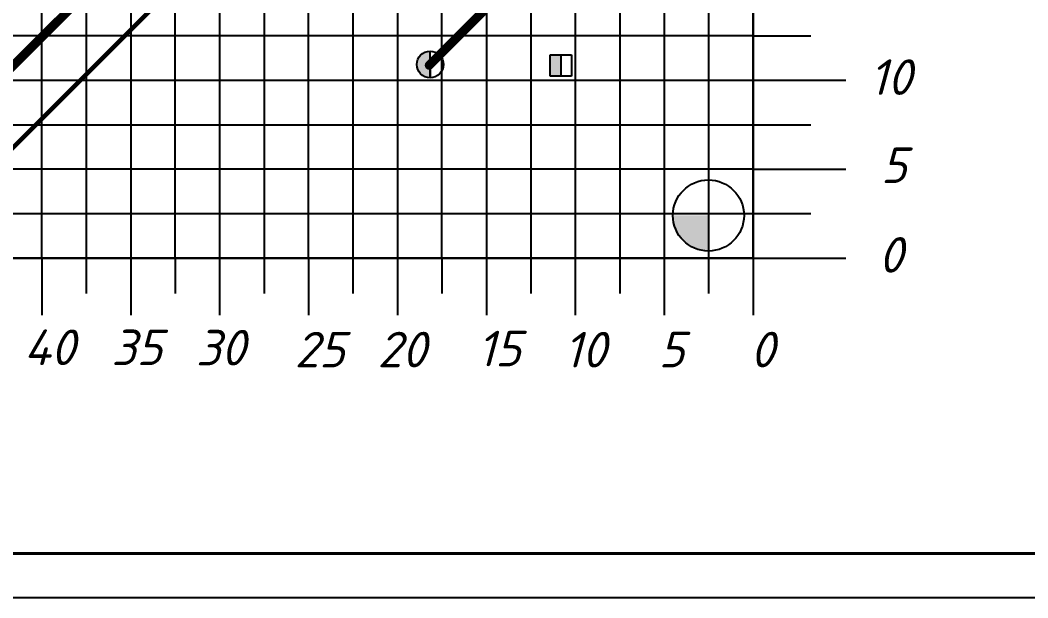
# Model space of a CAD drawing. Header units: millimetres. Extents: x 40 to 3761, y -469 to 920.
# Drawn here: x 2220.8 to 2334.1, y -13.3 to 51.7 of the extents above; entities that cross this region are included whole.
import ezdxf

# ---------------------------------------------------------------- set-up
doc = ezdxf.new("R2010")
doc.units = ezdxf.units.MM
for name, color, linetype in [('BottomLayer', 5, 'Continuous'), ('KONTUR', 7, 'Continuous'), ('PDF _Текст', 7, 'Continuous'), ('TopLayer', 1, 'Continuous'), ('Слой1', 7, 'Continuous')]:
    doc.layers.add(name, color=color, linetype=linetype)
doc.layers.add('Основная', color=7, linetype='Continuous', lineweight=40)
doc.styles.add('PDF ISOCPEUR Italic', font='isocpeui.ttf')

# ---------------------------------------------------------------- blocks, each defined once
blk = doc.blocks.new('*U125')
for p, q in [((-7.5, 3.22), (-7.5, -3.22)), ((-2.5, 3.22), (-2.5, -0.78)), ((2.5, 3.22), (2.5, -3.22)), ((7.5, 3.22), (7.5, -0.78))]:
    blk.add_line(p, q)
blk = doc.blocks.new('*U126')
at = {"color": 0, "linetype": 'ByBlock', "lineweight": -2, "transparency": 16777216}
for p in [(0, 0), (20, 0), (40, 0), (60, 0), (80, 0)]:
    blk.add_blockref('*U125', p, dxfattribs=at)
blk = doc.blocks.new('*U127')
blk.add_line((0, 1.97), (0, -1.97))
blk = doc.blocks.new('*U128')
at = {"color": 0, "linetype": 'ByBlock', "lineweight": -2, "transparency": 16777216}
for p in [(230, 0), (240, 0), (250, 0)]:
    blk.add_blockref('*U127', p, dxfattribs=at)
blk = doc.blocks.new('*U123')
blk.add_line((3.25, 0), (-3.25, 0))
blk = doc.blocks.new('*U124')
at = {"color": 0, "linetype": 'ByBlock', "lineweight": -2, "transparency": 16777216}
for p in [(0, -225), (0, -230), (0, -235), (0, -240), (0, -245), (0, -250)]:
    blk.add_blockref('*U123', p, dxfattribs=at)
blk = doc.blocks.new('*U129')
for p, q in [((5, 152.5), (5, -152.5)), ((-5, 147.5), (-5, -152.5)), ((0.01, -152.5), (0.01, 147.5))]:
    blk.add_line(p, q)
blk = doc.blocks.new('*U130')
at = {"color": 0, "linetype": 'ByBlock', "lineweight": -2, "transparency": 16777216}
for p in [(15, 0), (30, 0), (45, 0), (60, 0), (75, 0), (90, 0)]:
    blk.add_blockref('*U129', p, dxfattribs=at)
blk = doc.blocks.new('*U131')
for p, q in [((50, 5), (-50, 5)), ((-50, 0), (50, 0)), ((-50, -5), (50, -5))]:
    blk.add_line(p, q)
blk = doc.blocks.new('*U132')
at = {"color": 0, "linetype": 'ByBlock', "lineweight": -2, "transparency": 16777216}
for p in [(0, 15), (0, 0)]:
    blk.add_blockref('*U131', p, dxfattribs=at)

msp = doc.modelspace()

# ---------------------------------------------------------------- hatches: boundary and pattern name
h = msp.add_hatch(color=256)
h.dxf.hatch_style = 1
h.paths.add_polyline_path([(2266.863, 48.174, 0.4142136), (2265.363, 46.674, 0.4142136), (2266.863, 45.174), (2266.863, 46.674)])
h = msp.add_hatch(color=256)
h.dxf.hatch_style = 1
h.paths.add_polyline_path([(2280.37, 45.36), (2281.558, 45.36), (2281.558, 47.76), (2280.37, 47.76)])
at = {"layer": 'BottomLayer'}
h = msp.add_hatch(color=256, dxfattribs=at)
h.dxf.hatch_style = 1
edge = h.paths.add_edge_path()
edge.add_line((2298.175, 29.677), (2294.175, 29.677))
edge.add_arc((2298.202, 29.703), 4.027, 180.37805, 269.62195)
edge.add_line((2298.175, 25.677), (2298.175, 29.677))

# ---------------------------------------------------------------- linework, layer by layer
for p, q in [((2303.192, 24.89), (2303.192, 324.89)), ((2303.192, 322.39), (2303.192, 24.89)), ((2303.192, 29.89), (2303.192, 34.89)), ((2303.192, 24.89), (2205.692, 24.89))]:
    msp.add_line(p, q)
msp.add_circle((2298.175, 29.677), 4, dxfattribs=at)
at = {"layer": 'KONTUR'}
msp.add_line((2737.563, -13.35), (2140.563, -13.35), dxfattribs=at)
at = {"layer": 'TopLayer'}
for points, const_width in [([(2244.414, 70.967), (2210.378, 36.931)], 1), ([(2246.751, 64.103), (2216.322, 33.674)], 0.508), ([(2278.704, 58.515), (2266.766, 46.577)], 1)]:
    msp.add_lwpolyline(points, dxfattribs=dict(at, const_width=const_width))
at = {"layer": 'TopLayer', "const_width": 0.5}
msp.add_lwpolyline([(2267.016, 46.577, -1), (2266.516, 46.577, -1)], format="xyb", close=True, dxfattribs=at)
at = {"layer": 'Основная'}
msp.add_line((2732.563, -8.35), (2148.563, -8.35), dxfattribs=at)
at = {"layer": 'Слой1'}
for p, q in [((2266.863, 45.174), (2266.863, 48.174)), ((2280.37, 45.36), (2280.37, 47.76)), ((2280.37, 47.76), (2282.77, 47.76)), ((2281.558, 47.76), (2281.558, 45.36)), ((2282.77, 47.76), (2282.77, 45.36)), ((2266.863, 46.674), (2266.863, 45.174)), ((2282.77, 45.36), (2280.37, 45.36))]:
    msp.add_line(p, q, dxfattribs=at)
msp.add_circle((2266.863, 46.674), 1.5, dxfattribs=at)

# ---------------------------------------------------------------- block references
for name, p in [('*U130', (2208.192, 177.39)), ('*U132', (2253.192, 29.89))]:
    msp.add_blockref(name, p)
at = {"extrusion": (0, 0, -1), "zscale": -1}
for name, p in [('*U124', (-2306.441, 274.89)), ('*U126', (-2295.692, 21.671))]:
    msp.add_blockref(name, p, dxfattribs=at)
at = {"extrusion": (0, 0, -1), "zscale": -1, "rotation": 270}
msp.add_blockref('*U128', (-2311.657, 274.89), dxfattribs=at)

# ---------------------------------------------------------------- texts
at = {"layer": 'PDF _Текст', "char_height": 4, "attachment_point": 7, "style": 'PDF ISOCPEUR Italic'}
for s, insert in [('10', (2316.277, 43.247)), ('5', (2317.574, 33.332)), ('0', (2317.292, 23.248)), ('40', (2221.175, 12.846)), ('35', (2231.013, 12.836)), ('30', (2240.518, 12.804)), ('25', (2251.632, 12.583)), ('20', (2260.952, 12.593)), ('15', (2272.168, 12.706)), ('10', (2281.922, 12.58)), ('5', (2292.567, 12.593)), ('0', (2302.862, 12.593))]:
    msp.add_mtext(s, dxfattribs=dict(at, insert=insert))

doc.saveas('drawing.dxf')
